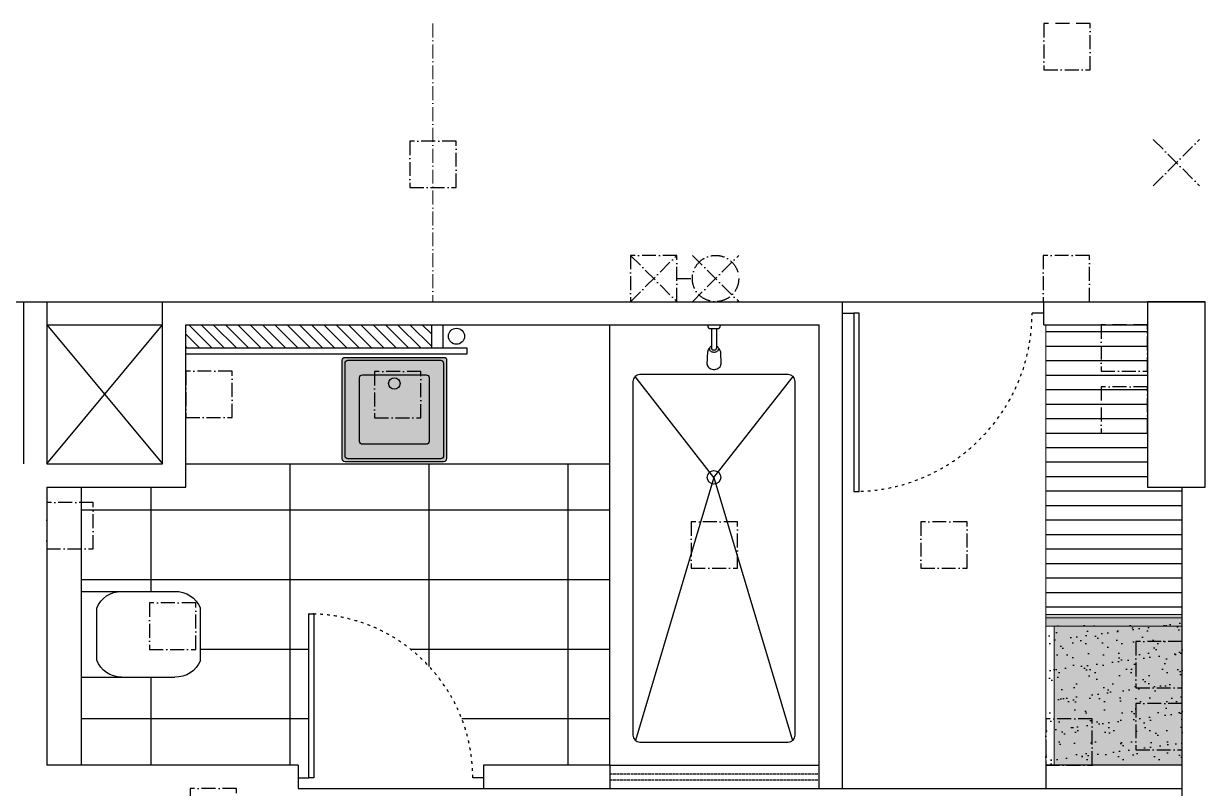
# Model space of a CAD drawing. Header units: millimetres. Extents: x -16811 to 32579, y 147992 to 176118.
# Drawn here: x -7127 to -2039, y 161217 to 164517 of the extents above; entities that cross this region are included whole.
import ezdxf

# ---------------------------------------------------------------- set-up
doc = ezdxf.new("R2010")
doc.units = ezdxf.units.MM
doc.header["$MEASUREMENT"] = 0
doc.header["$PDMODE"] = 3
doc.header["$PDSIZE"] = 100
for name, pattern in [('ACAD_ISO02W100', [15, 12, -3]), ('ACAD_ISO03W100', [30, 12, -18]), ('ACAD_ISO10W100', [18, 12, -3, 0, -3])]:
    doc.linetypes.add(name, pattern=pattern)
doc.layers.add('0[12345]', color=6, linetype='ACAD_ISO10W100', lineweight=30, plot=False)
for name, color, linetype, lineweight in [('Column[12345]', 7, 'Continuous', 25), ('Furniture[12345]', 7, 'Continuous', 20), ('Lights[12345]', 7, 'Continuous', 25), ('Wall.Furniture[12345]', 7, 'Continuous', 20)]:
    doc.layers.add(name, color=color, linetype=linetype, lineweight=lineweight)
for name, color, linetype in [('Door[12345]', 8, 'Continuous'), ('Glass[12345]', 132, 'ACAD_ISO02W100'), ('Hatching[12345]', 7, 'Continuous'), ('Mirror[12345]', 132, 'Continuous'), ('Toilet Accessories[12345]', 7, 'Continuous'), ('Wall.Toilet[12345]', 7, 'Continuous'), ('Wall[12345]', 7, 'Continuous'), ('Window[12345]', 8, 'Continuous')]:
    doc.layers.add(name, color=color, linetype=linetype)

msp = doc.modelspace()

# ---------------------------------------------------------------- hatches: boundary and pattern name
at = {"layer": 'Hatching[12345]', "ltscale": 100}
h = msp.add_hatch(color=256, dxfattribs=at)
h.set_gradient(color1=(222, 236, 247), one_color=1, tint=1, name='SPHERICAL')
edge = h.paths.add_edge_path()
edge.add_arc((-5739.150433906619, 164769.5124507593), 12.51559825342323, 180.0001020729345, 269.924909558755)
edge.add_line((-5739.166836537567, 164756.9968632543), (-5311.602723898862, 164756.9962162404))
edge.add_arc((-5311.602708469946, 164767.1920570382), 10.1958407978353, 269.9999132968277, 373.0624201942234)
edge.add_line((-5301.670691003063, 164769.4964438573), (-5301.666067385552, 165193.5202770029))
edge.add_arc((-5315.179187818129, 165193.5204243519), 13.51312043338048, 359.9993752385042, 445.6892172535724)
edge.add_line((-5314.163455335046, 165206.995316239), (-5739.166836539546, 165206.9947133671))
edge.add_arc((-5739.166818808222, 165194.494757396), 12.49995597112668, 90.00008127468905, 180.0057950082452)
edge.add_arc((-2143597.160722794, 164978.2675740457), 2137845.504882838, -0.005594786332892454, 0.005795008375173438, ccw=False)
h = msp.add_hatch(color=256, dxfattribs=at)
h.set_gradient(color1=(222, 236, 247), one_color=1, tint=1, name='SPHERICAL')
edge = h.paths.add_edge_path()
edge.add_arc((-5739.150433911589, 163063.6936811203), 12.51559825341595, 90.07509044234843, 179.9998979281313, ccw=False)
edge.add_line((-5739.166836542779, 163076.2092686253), (-5311.602723904073, 163076.2099156477))
edge.add_arc((-5311.602708474964, 163066.0140748499), 10.1958407978353, -13.06242019319808, 90.00008670426092, ccw=False)
edge.add_line((-5301.670691008027, 163063.7096880309), (-5301.666067382104, 162639.6858548854))
edge.add_arc((-5315.179187814673, 162639.6857075361), 13.5131204333723, -85.68921725246719, 0.0006247626063782263, ccw=False)
edge.add_line((-5314.163455331331, 162626.210815649), (-5739.166836535831, 162626.2114185125))
edge.add_arc((-5739.166818804747, 162638.7113744836), 12.49995597112668, 179.994204992822, 269.99991872641147, ccw=False)
edge.add_arc((-2143597.160722795, 162854.9385154264), 2137845.504882838, 359.9942049927613, 360.0055947874694)
at = {"layer": 'Hatching[12345]'}
h = msp.add_hatch(dxfattribs=at)
h.set_pattern_fill('ANSI31', color=9, scale=300, angle=90, style=0)
h.set_pattern_definition([(135, (-3.496097633615136e-09, -1500.867508336145), (-26.51650429449553, -26.51650429449553), [])])
h.paths.add_polyline_path([(-6426.665648464059, 163115.7355465657), (-6426.665648458064, 163216.6030659329), (-5366.885422658179, 163216.6030659329), (-5366.885422658179, 163115.7355686701)])
h = msp.add_hatch(dxfattribs=at)
h.set_pattern_fill('LINE', color=252, scale=500, style=0)
h.set_pattern_definition([(0, (0, 0), (0, 62.5), [])])
h.paths.add_polyline_path([(-2715.544551711006, 161966.6030548246), (-2126.665648458234, 161966.6030548245), (-2126.665648458235, 162516.6030549487), (-2276.665648458176, 162516.6030549487), (-2276.665648458235, 163216.6030548916), (-2715.544551711064, 163216.6030548916)])
h = msp.add_hatch(color=29, dxfattribs=at)
h.set_gradient(color1=(87, 49, 41), color2=(101, 56, 47), rotation=45, one_color=1, tint=0.2899999916553497, name='SPHERICAL')
h.paths.add_polyline_path([(-2126.665648459813, 161916.6030548246), (-2126.665648459813, 161966.6030548245), (-2715.544551712643, 161966.6030548245), (-2715.544551712643, 161916.6030548246)])
h = msp.add_hatch(dxfattribs=at)
h.set_pattern_fill('AR-SAND', color=252, scale=50, style=0)
h.set_pattern_definition([(37.50000000000001, (0, 0), (-3.149667905480407, 96.34118845065794), [0, -76, 0, -85, 0, -81.25]), (7.499999999999999, (0, 0), (88.48883526338636, 141.107303261487), [0, -41, 0, -68.5, 0, -26.25]), (327.5, (-61.5, 0), (155.7070930875748, 0.2829526768482133), [0, -25, 0, -90, 0, -117.5]), (317.5, (-61.5, 0), (150.3063302286147, 43.88377824671245), [0, -12.5, 0, -59, 0, -67.5])])
h.paths.add_polyline_path([(-2715.544551711064, 161930.8659624566), (-2715.544551711064, 161316.6030548245), (-2126.665648479975, 161316.6030548121), (-2126.665648479975, 161930.8659624566)])
h = msp.add_hatch(color=254, dxfattribs=at)
h.set_gradient(color1=(188, 218, 240), centered=1, one_color=1, tint=1, name='INVCURVED')
h.paths.add_polyline_path([(-2126.665648459806, 161316.6030548245), (-2126.665648459798, 161916.6030548246), (-2679.715166375223, 161916.6030548246), (-2679.715166375223, 161316.6030548245)])

# ---------------------------------------------------------------- linework, layer by layer
at = {"layer": '0[12345]', "lineweight": 5, "ltscale": 5}
msp.add_line((-5360.024104814596, 164516.5503052264), (-5360.024104814501, 163316.6030548808), dxfattribs=at)
at = {"layer": '0[12345]', "ltscale": 5}
msp.add_line((-4307.325694189674, 163416.6030549001), (-4240.325694189674, 163416.6030549001), dxfattribs=at)
for points in [[(-2723.388879008093, 164316.6030548858), (-2523.388879008093, 164316.6030548858), (-2523.388879008093, 164516.6030548858), (-2723.388879008093, 164516.6030548858)], [(-5460.024104814549, 163809.3399312727), (-5260.024104814549, 163809.3399312727), (-5260.024104814549, 164009.3399312727), (-5460.024104814549, 164009.3399312727)], [(-4507.325694189674, 163316.6030549001), (-4307.325694189674, 163316.6030549001), (-4307.325694189674, 163516.6030549001), (-4507.325694189674, 163516.6030549001)], [(-2726.66564844962, 163316.6030564926), (-2526.66564844962, 163316.6030564926), (-2526.66564844962, 163516.6030564926), (-2726.66564844962, 163516.6030564926)], [(-2476.665648458409, 163016.6030548916), (-2276.665648458409, 163016.6030548916), (-2276.665648458409, 163216.6030548916), (-2476.665648458409, 163216.6030548916)], [(-6426.665648460534, 162816.5772861436), (-6226.665648460534, 162816.5772861436), (-6226.665648460534, 163016.5772861436), (-6426.665648460534, 163016.5772861436)], [(-5611.665648460279, 162815.1628929859), (-5411.665648460279, 162815.1628929859), (-5411.665648460279, 163015.1628929859), (-5611.665648460279, 163015.1628929859)], [(-2476.665817951609, 162749.6537443429), (-2276.665817951609, 162749.6537443429), (-2276.665817951609, 162949.6537443429), (-2476.665817951609, 162949.6537443429)], [(-7026.66564846441, 162249.6030549002), (-6826.66564846441, 162249.6030549002), (-6826.66564846441, 162449.6030549002), (-7026.66564846441, 162449.6030549002)], [(-4245.027295233984, 162166.6030438656), (-4045.027295233984, 162166.6030438656), (-4045.027295233984, 162366.6030438656), (-4245.027295233984, 162366.6030438656)], [(-3254.466746910708, 162166.6030549423), (-3054.466746910708, 162166.6030549423), (-3054.466746910708, 162366.6030549423), (-3254.466746910708, 162366.6030549423)], [(-6583.919948397038, 161816.6030548718), (-6383.919948397038, 161816.6030548718), (-6383.919948397038, 162016.6030548718), (-6583.919948397038, 162016.6030548718)], [(-2326.665648459813, 161650.0777763935), (-2126.665648459813, 161650.0777763935), (-2126.665648459813, 161850.0777763935), (-2326.665648459813, 161850.0777763935)], [(-2326.665817953013, 161383.1284658448), (-2126.665817953013, 161383.1284658448), (-2126.665817953013, 161583.1284658448), (-2326.665817953013, 161583.1284658448)], [(-2715.544551711006, 161316.6030548245), (-2515.544551711006, 161316.6030548245), (-2515.544551711006, 161516.6030548245), (-2715.544551711006, 161516.6030548245)], [(-6408.167827178899, 161016.6031768358), (-6208.167827178899, 161016.6031768358), (-6208.167827178899, 161216.6031768358), (-6408.167827178899, 161216.6031768358)]]:
    msp.add_lwpolyline(points, close=True, dxfattribs=at)
msp.add_circle((-4140.325694189674, 163416.6030549001), 100, dxfattribs=at)
for p in [(-2151.704678174376, 163916.5766800536), (-4407.325694189674, 163416.6030549001), (-4140.325694189674, 163416.6030549001)]:
    msp.add_point(p, dxfattribs=at)
at = {"layer": 'Column[12345]'}
msp.add_lwpolyline([(-2276.659295669408, 162516.655804556), (-2026.659295669408, 162516.655804556), (-2026.659295669408, 163316.655804556), (-2276.659295669408, 163316.655804556)], close=True, dxfattribs=at)
at = {"layer": 'Door[12345]', "color": 8}
for p, q in [((-7626.665648461902, 163316.6030548789), (-7126.665648460505, 163316.6030548789)), ((-7026.665648460563, 163316.6558052292), (-6526.665648460563, 163316.6030548807)), ((-3593.388942109304, 163316.6030548957), (-2723.388942109304, 163316.6030548957)), ((-3593.388942109304, 163266.6030548948), (-3543.388942109304, 163266.6030548948)), ((-2723.388942109304, 163266.6030548952), (-2773.388942109304, 163266.6030548953)), ((-7026.669817679911, 163216.6558051125), (-6526.676198530186, 163216.6030554372)), ((-5941.161430449749, 161262.5800663279), (-5895.184418955527, 161262.5800663279)), ((-5141.161430449749, 161262.5800663283), (-5187.138441944029, 161262.5800663283)), ((-5941.167827178899, 161216.5503045973), (-5141.161430449749, 161216.6030548332)), ((-3593.38894211041, 161216.6030550041), (-2715.544551711006, 161216.6030550041))]:
    msp.add_line(p, q, dxfattribs=at)
at = {"layer": 'Door[12345]'}
msp.add_line((-3596.66564844962, 163316.6030564926), (-2726.66564844962, 163316.6030564926), dxfattribs=at)
at = {"layer": 'Door[12345]', "color": 8}
for points in [[(-3519.912948414683, 163266.6030548948), (-3543.388942109304, 163266.6030548948), (-3543.388942109304, 162497.8364695409), (-3519.912948414683, 162497.8364695409)], [(-5873.597298316716, 161262.5800663283), (-5895.184418955469, 161262.5800663283), (-5895.184418955469, 161969.4918689526), (-5873.597298316716, 161969.4918689526)]]:
    msp.add_lwpolyline(points, close=True, dxfattribs=at)
at = {"layer": 'Door[12345]', "color": 8, "linetype": 'ACAD_ISO03W100'}
for centre, radius, start, end in [((-3543.388942109304, 163266.6030548948), 768.7665853538929, 270, 0), ((-5895.184418955469, 161262.5800663283), 706.9118026242827, 0, 90)]:
    msp.add_arc(centre, radius, start, end, dxfattribs=at)
at = {"layer": 'Furniture[12345]', "color": 7}
for p, q in [((-2126.665648459813, 161966.6030548245), (-2715.544551712628, 161966.6030548245)), ((-2715.544551711006, 161953.2172652556), (-2126.665648459435, 161953.2172652556)), ((-2715.544551712657, 161916.6030548246), (-2126.665648459813, 161916.6030548246))]:
    msp.add_line(p, q, dxfattribs=at)
at = {"layer": 'Furniture[12345]', "color": 132}
msp.add_line((-2679.715166375223, 161316.5782510205), (-2679.715166375223, 161916.6030548246), dxfattribs=at)
at = {"layer": 'Furniture[12345]'}
msp.add_lwpolyline([(-2679.715166375223, 161316.6030548245), (-2126.665648459813, 161316.6030548245), (-2126.665648459813, 161916.6030548246), (-2679.715166375223, 161916.6030548246), (-2679.715166375223, 161316.6030548245)], dxfattribs=at)
at = {"layer": 'Glass[12345]'}
for p, q in [((-4596.665648454524, 161279.1030548928), (-3693.388942018966, 161279.1030548928)), ((-4596.665648454524, 161254.1030548928), (-3693.388942018966, 161254.1030548928))]:
    msp.add_line(p, q, dxfattribs=at)
at = {"layer": 'Hatching[12345]', "color": 252, "true_color": 0x84899a}
for p, q in [((-5976.659267811912, 161316.6030346832), (-5976.659267736635, 162616.5515395441)), ((-5376.659267787298, 161743.0547943792), (-5376.659267736635, 162616.5515395114)), ((-4776.659267812007, 161316.6030548922), (-4776.659267736635, 162616.5515395114)), ((-6576.65926776854, 162066.2108909961), (-6576.65926774242, 162516.6030344248)), ((-4596.665648460039, 162416.6030346053), (-6876.666374888831, 162416.6030347294)), ((-4596.665648460039, 162116.6030346054), (-6876.649411626589, 162116.6030347295)), ((-5895.184418955469, 161816.6030346761), (-6363.500297804597, 161816.6030347015)), ((-4596.665648460039, 161816.6030346053), (-5456.113983536205, 161816.6030346521)), ((-6576.659267811912, 161316.6030347158), (-6576.659267789844, 161697.1779920241)), ((-5895.184418955469, 161516.6030346786), (-6876.615485102107, 161516.6030347355)), ((-4596.665648460039, 161516.6030346033), (-5235.490074384063, 161516.6030346403))]:
    msp.add_line(p, q, dxfattribs=at)
at = {"layer": 'Lights[12345]', "color": 1}
msp.add_circle((-5258.460550708033, 163167.4227385042), 34.78339183097705, dxfattribs=at)
at = {"layer": 'Mirror[12345]'}
msp.add_lwpolyline([(-6426.665648460084, 163091.6030548583), (-5212.20904623093, 163091.6030548823), (-5212.209046231408, 163115.735557621), (-6426.665648460563, 163115.735557597)], dxfattribs=at)
at = {"layer": 'Toilet Accessories[12345]'}
for p, q in [((-5366.885422662679, 163216.6030548807), (-5366.885422660678, 163115.735557618)), ((-5316.885422662679, 163216.6030548817), (-5316.885422660678, 163115.735557619)), ((-6876.604173279833, 161316.5503187965), (-6876.672029310721, 162516.6030549447)), ((-6876.672029310721, 162066.5128009822), (-6473.928520099958, 162066.5128009822)), ((-6810.132374504465, 161769.2218109749), (-6810.17366016889, 161994.1670720471)), ((-6363.491619416513, 161769.3187679767), (-6363.532891815121, 161994.1917611272)), ((-6876.672029310721, 161696.8760820398), (-6473.928520099958, 161696.8760820398))]:
    msp.add_line(p, q, dxfattribs=at)
at = {"layer": 'Toilet Accessories[12345]', "color": 7}
for p, q in [((-4173.991555186688, 163216.6030548809), (-4119.339741733508, 163216.6030548809)), ((-4173.991555186688, 163213.3554301622), (-4173.991555186688, 163216.6030548809)), ((-4119.339741733508, 163213.3030548809), (-4119.339741733508, 163216.6030548809)), ((-4161.291555186735, 163200.6554301622), (-4157.979724197882, 163200.6495003391)), ((-4157.979724197882, 163200.6495003391), (-4135.843933290454, 163200.6098662741)), ((-4157.979724197882, 163200.6495003391), (-4157.979724197882, 163125.1206596664)), ((-4135.843933290454, 163200.6098662741), (-4132.039741733578, 163200.6030548809)), ((-4135.843933290454, 163200.6098662741), (-4135.843933290454, 163125.1206596662)), ((-4157.979724197882, 163125.1206596664), (-4157.979724197882, 163115.7168098683)), ((-4135.843933290454, 163125.1206596662), (-4135.843933290454, 163115.7168098683)), ((-4176.624956187095, 163045.9685141669), (-4174.163524827222, 163101.8572004821)), ((-4119.660132661346, 163101.8572004821), (-4117.198701301591, 163045.9685141669))]:
    msp.add_line(p, q, dxfattribs=at)
at = {"layer": 'Toilet Accessories[12345]', "color": 8}
for q in [(-4487.878169469419, 162993.1261013665), (-3805.453127451125, 162993.1261013665), (-4485.74371086515, 161423.4513315705), (-3807.587586055393, 161423.4513315705)]:
    msp.add_line((-4147.147412737715, 162558.6677541194), q, dxfattribs=at)
at = {"layer": 'Toilet Accessories[12345]', "color": 7}
for points in [[(-4167.008670030046, 163114.3780740983), (-4170.161455049064, 163111.5282729844), (-4172.453646346811, 163108.3204934602), (-4173.800397595042, 163104.8734726989), (-4174.151858285885, 163101.3148034794)], [(-4166.950428919751, 163114.3667625414), (-4167.057527102997, 163113.8153338396), (-4166.85351548798, 163111.1243590823), (-4165.934270385887, 163108.5087859872), (-4164.332761669765, 163106.0624253483), (-4162.106429448934, 163103.8730189436), (-4159.335123906844, 163102.0190925664), (-4156.118241376827, 163100.5671396009), (-4152.571159365704, 163099.569236152), (-4148.821098398185, 163099.0611732731), (-4145.002559090733, 163099.0611732731), (-4141.252498122981, 163099.569236152), (-4137.705416111859, 163100.5671396007), (-4134.488533581841, 163102.0190925664), (-4131.7172280401, 163103.8730189434), (-4129.490895818803, 163106.0624253481), (-4127.889387102682, 163108.5087859872), (-4126.970142000589, 163111.124359082), (-4126.766130385688, 163113.8153338393), (-4126.873228568934, 163114.3667625412)], [(-4157.979724197766, 163125.1206596664), (-4160.958715955844, 163123.4347615712), (-4163.43389857025, 163121.3827371866), (-4165.316496526823, 163119.0381849285), (-4166.538988099667, 163116.4851950903), (-4166.950428919751, 163114.3667625414)], [(-4157.979724197766, 163115.7168098683), (-4157.791272245465, 163114.278752345), (-4157.232333892724, 163112.889666146), (-4156.321943115677, 163111.5968549355), (-4155.09110217949, 163110.4443438491), (-4153.581725896337, 163109.4713802693), (-4151.845214265749, 163108.7110973038), (-4149.940702107852, 163108.1893854773), (-4147.93304530054, 163107.9240110603), (-4145.890612187913, 163107.9240110603), (-4143.882955380833, 163108.1893854773), (-4141.97844322282, 163108.7110973038), (-4140.241931592232, 163109.4713802693), (-4138.732555309079, 163110.4443438491), (-4137.501714373008, 163111.5968549355), (-4136.591323595844, 163112.889666146), (-4136.03238524322, 163114.278752345), (-4135.843933290803, 163115.7168098683)], [(-4126.873228568934, 163114.3667625412), (-4127.284669388785, 163116.4851950903), (-4128.507160961745, 163119.0381849282), (-4130.389758918086, 163121.3827371863), (-4132.864941532259, 163123.4347615709), (-4135.843933290454, 163125.1206596662)], [(-4119.6717992028, 163101.3148034794), (-4120.023259893643, 163104.8734726987), (-4121.370011141525, 163108.3204934599), (-4123.662202439621, 163111.5282729844), (-4126.814987458406, 163114.378074098)], [(-4176.564968239168, 163047.3305865189), (-4176.379131790484, 163043.2155544576), (-4175.107233213029, 163039.2019869), (-4172.796150256997, 163035.4378099637), (-4169.531061388553, 163032.0617580962), (-4165.432306408301, 163029.1982608078), (-4160.650951144868, 163026.9528566322), (-4155.363219695283, 163025.4083033444), (-4149.763999419404, 163024.6215277976), (-4144.059658068932, 163024.6215277976), (-4138.460437793286, 163025.4083033444), (-4133.172706343584, 163026.9528566322), (-4128.391351080384, 163029.1982608078), (-4124.292596099783, 163032.0617580962), (-4121.027507231339, 163035.4378099637), (-4118.716424275307, 163039.2019869), (-4117.444525697735, 163043.2155544576), (-4117.258689249517, 163047.3305865189)]]:
    msp.add_lwpolyline(points, dxfattribs=at)
at = {"layer": 'Toilet Accessories[12345]'}
for points in [[(-5751.666032164985, 163063.6937034167, -0.4138292341392604), (-5739.166836542779, 163076.2092686253), (-5311.602723904073, 163076.2099156477, -0.4826789765300836), (-5301.670691008027, 163063.7096880309), (-5301.666067382104, 162639.6858548854, -0.3923479996386997), (-5314.163455331331, 162626.210815649), (-5739.166836535831, 162626.2114185125, -0.4142427710015051), (-5751.666774711918, 162638.7126387536, 4.969735473666995e-05)], [(-5739.166836544203, 163051.1919781501, -0.4081066274857571), (-5726.910626528597, 163063.7095340589), (-5326.416705576283, 163063.7097158142, -0.408551765898149), (-5314.168853271502, 163051.6968373816), (-5314.163455331843, 162651.9998781083, -0.3936296939019762), (-5326.542043953898, 162638.7121614468), (-5726.789252956919, 162638.7126108188, -0.4109099554482934), (-5739.166836536264, 162650.9512327967)], [(-5676.665178203097, 162988.7800745446, -0.4129848227477491), (-5664.28726811413, 163001.2100440612), (-5389.042041838721, 163001.2100421819, -0.4142135428604134), (-5376.663654639168, 162988.8316556379), (-5376.665113948022, 162713.5904206772, -0.4155339793389441), (-5389.099286690369, 162701.2122827117), (-5664.288250692669, 162701.2122890211, -0.4142170177725615), (-5676.666637236222, 162713.5908221666)], [(-4496.664948460064, 162971.9129403567), (-4496.664948460064, 161446.6029948925, 0.414213562373095), (-4466.665008460055, 161416.6030548924), (-3826.666288460023, 161416.603054892, 0.414213562373095), (-3796.666348460014, 161446.6029948925), (-3796.666348460014, 162971.9129403567, 0.4142135623730914), (-3826.666288460023, 163001.9128803567), (-4466.665008460055, 163001.9128803567, 0.414213562373095)]]:
    msp.add_lwpolyline(points, format="xyb", close=True, dxfattribs=at)
msp.add_circle((-5526.666050630255, 162963.7100143335), 24.75677308834728, dxfattribs=at)
at = {"layer": 'Toilet Accessories[12345]', "color": 8}
msp.add_circle((-4147.147412737715, 162558.6677541194), 28.89660751391784, dxfattribs=at)
at = {"layer": 'Toilet Accessories[12345]', "color": 7}
for centre, start, end in [((-4161.291555186735, 163213.3554301622), 180, 270), ((-4132.039741733578, 163213.3030548809), 270, 0)]:
    msp.add_arc(centre, 12.7, start, end, dxfattribs=at)
at = {"layer": 'Toilet Accessories[12345]', "extrusion": (0, 0, -1)}
for centre, major_axis, ratio, start_param, end_param in [((-6704.519900473068, 161953.2550276714), (80.11401973743298, 80.11401973743303), 0.9999999999987312, 4.296438185571916, 5.500749159345471), ((-6469.199610913056, 161953.3131996561), (80.11401973734554, 80.11401973734556), 0.9999999999998295, 5.456036456262552, 6.699452994180158), ((-6469.199610913056, 161810.0756833659), (80.11401973734556, -80.11401973734554), 0.9999999999998291, -0.4162676870005715, 0.8271488509170335)]:
    msp.add_ellipse(centre, major_axis=major_axis, ratio=ratio, start_param=start_param, end_param=end_param, dxfattribs=at)
at = {"layer": 'Toilet Accessories[12345]', "extrusion": (0, 0, -0.9999999999999998)}
msp.add_ellipse((-6704.47964748356, 161810.1363058083), major_axis=(80.11401973737235, -80.1140197373723), ratio=0.9999999999993477, start_param=0.782069074816345, end_param=1.986723661200376, dxfattribs=at)
at = {"layer": 'Wall.Furniture[12345]'}
msp.add_line((-2715.544551711006, 161316.6030548245), (-2715.544551711006, 163216.6030548811), dxfattribs=at)
at = {"layer": 'Wall.Toilet[12345]', "color": 7}
msp.add_line((-4596.665648460039, 161316.6030548922), (-4596.665648460039, 163216.603032839), dxfattribs=at)
at = {"layer": 'Wall.Toilet[12345]'}
msp.add_line((-6426.665648460505, 162616.5515601081), (-4596.665648460039, 162616.5515601082), dxfattribs=at)
at = {"layer": 'Wall[12345]'}
for p, q in [((-7126.672029199835, 163316.6030548817), (-7026.672029203386, 163316.6030548789)), ((-7126.665648460505, 163316.6030548789), (-7126.665648460505, 162616.6030549485)), ((-7126.665648460505, 163316.6030548789), (-7026.665648460563, 163316.6030548789)), ((-7026.665648460563, 163316.6558052292), (-7026.665648460563, 162616.6030549487)), ((-6526.665648460563, 163316.6030548807), (-3593.388942109363, 163316.6030548809)), ((-6526.665648460505, 162616.6030549486), (-6526.665648460563, 163316.6030548807)), ((-3593.388942109363, 163316.6030548809), (-3593.38894211041, 161216.6030550041)), ((-2723.388942109304, 163316.6030549), (-2026.665648458583, 163316.6030549)), ((-2723.388942109363, 163216.6030548916), (-2723.388942109304, 163316.6030549)), ((-7026.665648454567, 162616.6030548869), (-6526.665648454567, 163216.6030548273)), ((-7026.665648514172, 163216.6030549018), (-6526.665648454567, 162616.6030548869)), ((-7026.665648460505, 162616.6030549486), (-6526.665648461669, 163216.6030548807)), ((-7026.665648460505, 163216.6030548807), (-6526.665648460737, 162616.6030549486)), ((-6426.665648460563, 163216.6030548807), (-3693.388942018908, 163216.6030548809)), ((-6426.665648460505, 162516.6030549486), (-6426.665648460563, 163216.6030548807)), ((-3693.388942018966, 161216.6030862848), (-3693.388942018908, 163216.6030548809)), ((-2723.388942109363, 163216.6030548916), (-2276.665648458409, 163216.6030548916)), ((-7026.665648460505, 162616.6030549487), (-6526.665648460505, 162616.6030549486)), ((-7026.6656484626, 162516.6030549002), (-7026.665648460737, 161316.6030548435)), ((-7026.665648460505, 162516.6030549487), (-6426.665648460505, 162516.6030549486)), ((-2126.665648459864, 161216.6030548422), (-2126.665648459108, 162516.655804556)), ((-2126.665648460985, 159156.5503052344), (-2126.665648459108, 162516.655804556)), ((-5941.16783939155, 161316.5503187965), (-7026.672057402524, 161316.5503187965)), ((-5941.16783939155, 161316.5503187773), (-5941.16783939155, 161216.5503187784)), ((-5941.161430449749, 161316.6030548241), (-5941.161430449749, 161216.6030548252)), ((-4596.665648460039, 161316.6030548922), (-5141.161430449749, 161316.6030548922)), ((-5141.161430449749, 161316.6030548922), (-5141.161430449749, 161216.6030548332)), ((-4596.665648460039, 161316.6030548922), (-4596.665648449001, 161216.6030548933)), ((-2126.665648459806, 161316.6030548245), (-2715.544551711006, 161316.6030548245)), ((-2715.544551711006, 161316.6030548245), (-2715.544551711006, 161216.6030548245)), ((-5141.161430449749, 161216.6030548332), (-4596.665648449001, 161216.6030548933)), ((-3693.388942018966, 161216.6030862848), (-3593.38894211041, 161216.6030550041)), ((-2715.544551711006, 161216.6030548245), (-2126.665648458176, 161216.6030548245))]:
    msp.add_line(p, q, dxfattribs=at)
at = {"layer": 'Window[12345]'}
for p, q in [((-4596.665648460039, 161316.6030548922), (-3693.388942018966, 161316.6030548922)), ((-4596.665648449001, 161216.6030548933), (-3693.388942018966, 161216.6030862848))]:
    msp.add_line(p, q, dxfattribs=at)

doc.saveas('drawing.dxf')
